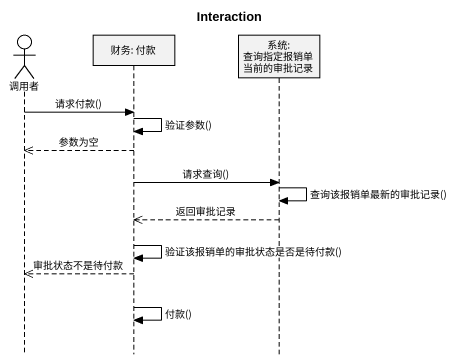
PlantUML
@startuml
title Interaction
hide footbox
actor 调用者
participant "财务: 付款" as 财务_付款
participant "系统: 查询指定报销单当前的审批记录" as 系统_查询指定报销单当前的审批记录

调用者 -> 财务_付款 : 请求付款()
财务_付款 -> 财务_付款 : 验证参数()
财务_付款 -->> 调用者 : 参数为空
财务_付款 -> 系统_查询指定报销单当前的审批记录 : 请求查询()
系统_查询指定报销单当前的审批记录 -> 系统_查询指定报销单当前的审批记录 : 查询该报销单最新的审批记录()
系统_查询指定报销单当前的审批记录 -->> 财务_付款 : 返回审批记录
财务_付款 -> 财务_付款 : 验证该报销单的审批状态是否是待付款()
财务_付款 -->> 调用者 : 审批状态不是待付款
财务_付款 -> 财务_付款 : 付款()
@enduml
